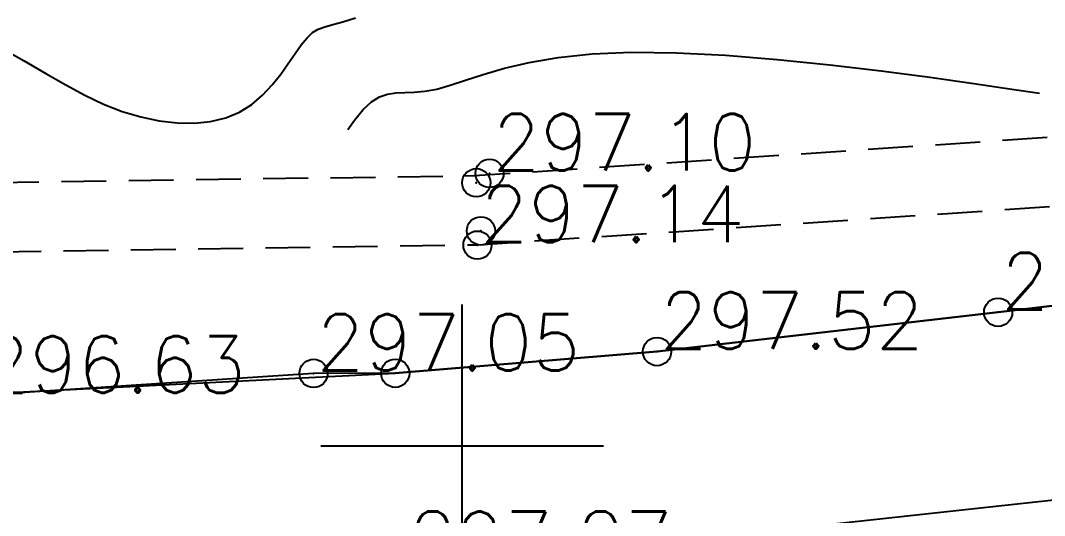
# Model space of a CAD drawing. Header units: millimetres. Extents: x 524954 to 526204, y 9523489 to 9524010.
# Drawn here: x 525892.19 to 525910.3, y 9523798.77 to 9523807.52 of the extents above; entities that cross this region are included whole.
import ezdxf

# ---------------------------------------------------------------- set-up
doc = ezdxf.new("R2010")
doc.units = ezdxf.units.MM
doc.header["$PDMODE"] = 32
doc.header["$PDSIZE"] = 0.5
doc.linetypes.add('AXES2', pattern=[28.575, 19.05, -3.175, 3.175, -3.175])
doc.linetypes.add('CACHE2', pattern=[4.7625, 3.175, -1.5875])
for name, color, linetype in [('Axe_Route_Existante', 1, 'AXES2'), ('Bord_Route_Existante', 6, 'Continuous'), ('Caniveau', 5, 'CACHE2'), ('Carroyage', 7, 'Continuous'), ('CN_01_00', 3, 'Continuous'), ('CN_02_00', 4, 'Continuous'), ('TopoAlt', 3, 'Continuous'), ('TOPOJIS', 7, 'Continuous')]:
    doc.layers.add(name, color=color, linetype=linetype)
doc.layers.add('Bord_Route_Existante_POLY3D', color=6, linetype='Continuous', plot=False)
doc.styles.add('Simplex 1.0', font='Simplex.shx', dxfattribs={"width": 0.99, "height": 1})

# ---------------------------------------------------------------- blocks, each defined once
blk = doc.blocks.new('TCPOINT M')
at = {"color": 0}
blk.add_point((0, 0), dxfattribs=at)
at = {"layer": 'TopoAlt', "style": 'Simplex 1.0', "width": 0.99}
blk.add_attdef('ALT', (0.15, 0.15), '', height=1, dxfattribs=at)

msp = doc.modelspace()

# ---------------------------------------------------------------- linework, layer by layer
at = {"layer": 'Axe_Route_Existante', "ltscale": 0.5, "flags": 128}
msp.add_lwpolyline([(525586.699, 9523773.004), (525594.438, 9523777.106), (525618.223, 9523789.407), (525625.013, 9523793.73), (525631.595, 9523797.596), (525637.632, 9523800.898), (525652.791, 9523807.42), (525669.106, 9523811.823), (525685.979, 9523814.884), (525693.088, 9523815.654), (525707.454, 9523816.694), (525717.039, 9523816.84), (525725.297, 9523816.644), (525729.698, 9523816.378), (525741.406, 9523815.177), (525741.84, 9523815.117), (525749.699, 9523813.877), (525775.145, 9523809.302), (525803.422, 9523804.201), (525817.048, 9523801.682), (525827.851, 9523799.771), (525839.056, 9523798.429), (525854.65, 9523797.376), (525870.172, 9523796.814), (525884.208, 9523797.02), (525899.003, 9523797.789), (525917.125, 9523799.773), (525932.341, 9523803.156), (525937.747, 9523804.809), (525941.803, 9523806.256), (525947.141, 9523808.768), (525964.848, 9523819.198), (525980.541, 9523832.453), (525991.817, 9523846.401), (526001.896, 9523863.645), (526032.968, 9523917.472), (526051.53, 9523951.634), (526076.259, 9523995.188)], dxfattribs=at)
at = {"layer": 'Bord_Route_Existante', "flags": 128}
msp.add_lwpolyline([(525875.063, 9523800.284), (525883.995, 9523800.513), (525886.131, 9523800.645), (525898.814, 9523801.282), (525903.445, 9523801.665), (525909.479, 9523802.36), (525914.558, 9523802.959), (525916.743, 9523803.267), (525920.356, 9523803.894), (525926.379, 9523805.213), (525931.338, 9523806.479), (525932.816, 9523806.972), (525940.502, 9523809.723), (525945.585, 9523811.907), (525947.852, 9523813.075), (525955.344, 9523817.205), (525961.799, 9523821.209), (525962.781, 9523821.94), (525970.648, 9523827.982), (525977.621, 9523834.354)], dxfattribs=at)
at = {"layer": 'Bord_Route_Existante_POLY3D'}
msp.add_polyline3d([(525955.344, 9523817.205, 301.72), (525947.852, 9523813.075, 301.05), (525945.585, 9523811.907, 300.84), (525940.502, 9523809.723, 300.42), (525932.816, 9523806.972, 299.78), (525931.338, 9523806.479, 299.68), (525926.379, 9523805.213, 299.29), (525920.356, 9523803.894, 298.8), (525916.743, 9523803.267, 298.53), (525914.558, 9523802.959, 298.36), (525909.479, 9523802.36, 297.94), (525903.445, 9523801.665, 297.52), (525898.814, 9523801.282, 297.15), (525897.369, 9523801.28, 297.05), (525891.451, 9523800.888, 296.63), (525886.131, 9523800.645, 296.24), (525883.995, 9523800.513, 296.09), (525881.044, 9523800.455, 295.89), (525875.063, 9523800.284, 295.44)], dxfattribs=at)
at = {"layer": 'Caniveau', "ltscale": 0.25, "elevation": 307.27, "flags": 128}
for points in [[(526001.693, 9523876.706), (525992.67, 9523862.583), (525988.317, 9523856.056), (525986.483, 9523853.58), (525979.846, 9523844.667), (525972.556, 9523835.757), (525965.764, 9523828.474), (525959.142, 9523822.599), (525952.525, 9523818.152), (525945.24, 9523814.478), (525937.422, 9523811.365), (525929.415, 9523808.87), (525922.977, 9523807.359), (525911.343, 9523805.517), (525900.219, 9523804.772), (525883.548, 9523804.534), (525871.514, 9523804.226), (525863.676, 9523804.152), (525858.551, 9523804.354), (525852.271, 9523804.619), (525845.799, 9523805.015), (525839.474, 9523805.458), (525832.921, 9523806.263), (525825.213, 9523807.529), (525818.468, 9523808.739), (525811.153, 9523810.025), (525805.831, 9523810.986), (525799.485, 9523812), (525787.157, 9523814.173), (525774.027, 9523816.47), (525761.815, 9523818.599), (525751.77, 9523820.346), (525742.028, 9523821.356), (525725.747, 9523822.327), (525717.412, 9523822.531), (525706.745, 9523822.088), (525692.923, 9523821.483), (525685.51, 9523820.415), (525667.69, 9523817.467), (525650.531, 9523812.577), (525633.827, 9523805.677), (525628.951, 9523803.575)], [(526002.725, 9523876.046), (525993.696, 9523861.913), (525989.319, 9523855.351), (525987.467, 9523852.849), (525980.812, 9523843.913), (525973.479, 9523834.951), (525966.621, 9523827.596), (525959.894, 9523821.628), (525953.145, 9523817.092), (525945.744, 9523813.359), (525937.832, 9523810.209), (525929.738, 9523807.687), (525923.213, 9523806.156), (525911.48, 9523804.298), (525900.269, 9523803.548), (525883.572, 9523803.309), (525871.536, 9523803.001), (525863.657, 9523802.926), (525858.501, 9523803.129), (525852.208, 9523803.396), (525845.719, 9523803.793), (525839.356, 9523804.238), (525832.747, 9523805.05), (525825.006, 9523806.322), (525818.254, 9523807.532), (525810.938, 9523808.819), (525805.625, 9523809.779), (525799.282, 9523810.792), (525786.945, 9523812.967), (525773.816, 9523815.263), (525761.605, 9523817.392), (525751.602, 9523819.132), (525741.928, 9523820.134), (525725.695, 9523821.102), (525717.422, 9523821.306), (525706.806, 9523820.864), (525693.255, 9523820.056), (525685.68, 9523819.201), (525667.959, 9523816.269), (525650.934, 9523811.417), (525634.345, 9523804.565), (525630.007, 9523801.744)]]:
    msp.add_lwpolyline(points, dxfattribs=at)
at = {"layer": 'Carroyage'}
for p, q in [((525900, 9523797.5), (525900, 9523802.5)), ((525897.5, 9523800), (525902.5, 9523800))]:
    msp.add_line(p, q, dxfattribs=at)
at = {"layer": 'CN_01_00', "elevation": 299, "flags": 128}
msp.add_lwpolyline([(525891.841, 9523807.037), (525892.253, 9523806.806), (525892.632, 9523806.587), (525892.985, 9523806.385), (525893.322, 9523806.202), (525893.653, 9523806.044), (525893.985, 9523805.915), (525894.315, 9523805.815), (525894.64, 9523805.747), (525894.957, 9523805.71), (525895.261, 9523805.706), (525895.548, 9523805.736), (525895.816, 9523805.801), (525896.059, 9523805.901), (525896.276, 9523806.037), (525896.469, 9523806.201), (525896.639, 9523806.382), (525896.789, 9523806.571), (525896.923, 9523806.759), (525897.044, 9523806.936), (525897.153, 9523807.092), (525897.254, 9523807.218), (525897.351, 9523807.307), (525897.453, 9523807.368), (525897.57, 9523807.412), (525897.713, 9523807.453), (525897.89, 9523807.501), (525898.113, 9523807.568)], dxfattribs=at)
at = {"layer": 'CN_02_00', "elevation": 298, "flags": 128}
msp.add_lwpolyline([(525897.976, 9523805.592), (525898.093, 9523805.759), (525898.247, 9523805.95), (525898.394, 9523806.085), (525898.536, 9523806.171), (525898.679, 9523806.219), (525898.826, 9523806.242), (525898.983, 9523806.25), (525899.152, 9523806.256), (525899.339, 9523806.271), (525899.548, 9523806.308), (525899.783, 9523806.375), (525900.055, 9523806.464), (525900.372, 9523806.568), (525900.745, 9523806.676), (525901.184, 9523806.779), (525901.699, 9523806.867), (525902.299, 9523806.931), (525902.995, 9523806.962), (525903.79, 9523806.951), (525904.659, 9523806.906), (525905.572, 9523806.832), (525906.499, 9523806.738), (525907.408, 9523806.631), (525908.269, 9523806.519), (525909.051, 9523806.409), (525909.723, 9523806.31), (525910.211, 9523806.235)], dxfattribs=at)

# ---------------------------------------------------------------- block references
at = {"layer": 'TOPOJIS'}
ref = msp.add_blockref('TCPOINT M', (525900.482, 9523804.818, 297.1), dxfattribs=at)
ref.add_attrib('ALT', '297.10', (525900.532, 9523804.868, 297.1), dxfattribs={"layer": 'TopoAlt', "height": 1, "style": 'Simplex 1.0', "width": 0.99})
for p in [(525900.248, 9523804.652, 296.13), (525900.329, 9523803.8, 296.12), (525898.814, 9523801.282, 297.15)]:
    msp.add_blockref('TCPOINT M', p, dxfattribs=at)
ref = msp.add_blockref('TCPOINT M', (525900.269, 9523803.548, 297.14), dxfattribs=at)
ref.add_attrib('ALT', '297.14', (525900.319, 9523803.598, 297.14), dxfattribs={"layer": 'TopoAlt', "height": 1, "style": 'Simplex 1.0', "width": 0.99})
ref = msp.add_blockref('TCPOINT M', (525909.479, 9523802.36, 297.94), dxfattribs=at)
ref.add_attrib('ALT', '297.94', (525909.529, 9523802.41, 297.94), dxfattribs={"layer": 'TopoAlt', "height": 1, "style": 'Simplex 1.0', "width": 0.99})
ref = msp.add_blockref('TCPOINT M', (525903.445, 9523801.665, 297.52), dxfattribs=at)
ref.add_attrib('ALT', '297.52', (525903.495, 9523801.715, 297.52), dxfattribs={"layer": 'TopoAlt', "height": 1, "style": 'Simplex 1.0', "width": 0.99})
ref = msp.add_blockref('TCPOINT M', (525897.369, 9523801.28, 297.05), dxfattribs=at)
ref.add_attrib('ALT', '297.05', (525897.419, 9523801.33, 297.05), dxfattribs={"layer": 'TopoAlt', "height": 1, "style": 'Simplex 1.0', "width": 0.99})
ref = msp.add_blockref('TCPOINT M', (525891.451, 9523800.888, 296.63), dxfattribs=at)
ref.add_attrib('ALT', '296.63', (525891.501, 9523800.938, 296.63), dxfattribs={"layer": 'TopoAlt', "height": 1, "style": 'Simplex 1.0', "width": 0.99})
ref = msp.add_blockref('TCPOINT M', (525899.003, 9523797.789, 297.27), dxfattribs=at)
ref.add_attrib('ALT', '297.27', (525899.053, 9523797.839, 297.27), dxfattribs={"layer": 'TopoAlt', "height": 1, "style": 'Simplex 1.0', "width": 0.99})

doc.saveas('drawing.dxf')
